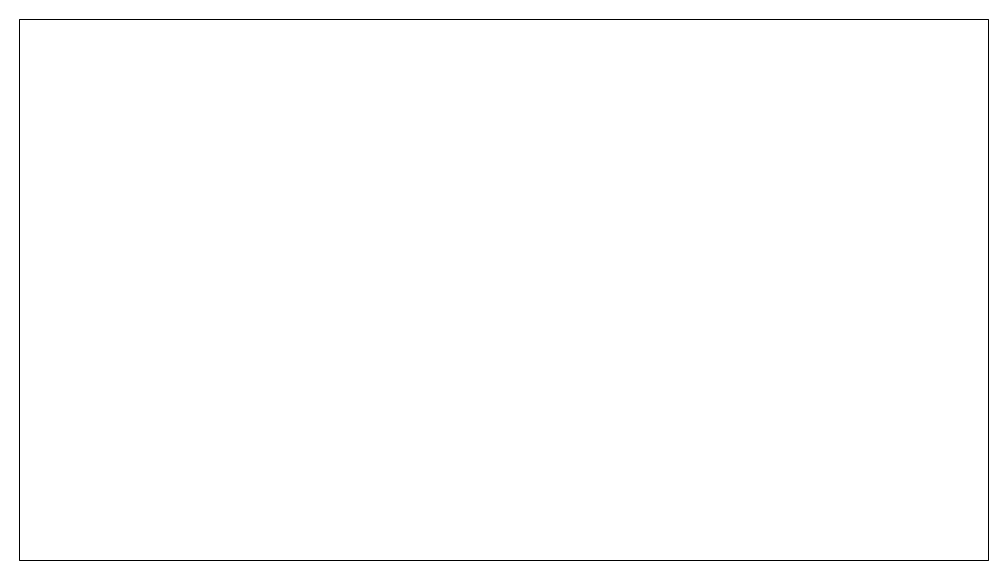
# Model space of a CAD drawing. Header units: millimetres. Extents: x -27.7 to 25.5, y -15 to 14.7.
import ezdxf

# ---------------------------------------------------------------- set-up
doc = ezdxf.new("R2010")
doc.units = ezdxf.units.MM
doc.header["$MEASUREMENT"] = 0
doc.layers.add('Board Outline LPKF', color=7, linetype='Continuous')

msp = doc.modelspace()

# ---------------------------------------------------------------- linework, layer by layer
at = {"layer": 'Board Outline LPKF', "color": 250, "lineweight": 9}
msp.add_lwpolyline([(-27.6614, -14.9573), (25.4802, -14.9573), (25.4802, 14.7147), (-27.6614, 14.7147), (-27.6614, -14.9573)], close=True, dxfattribs=at)

doc.saveas('drawing.dxf')
